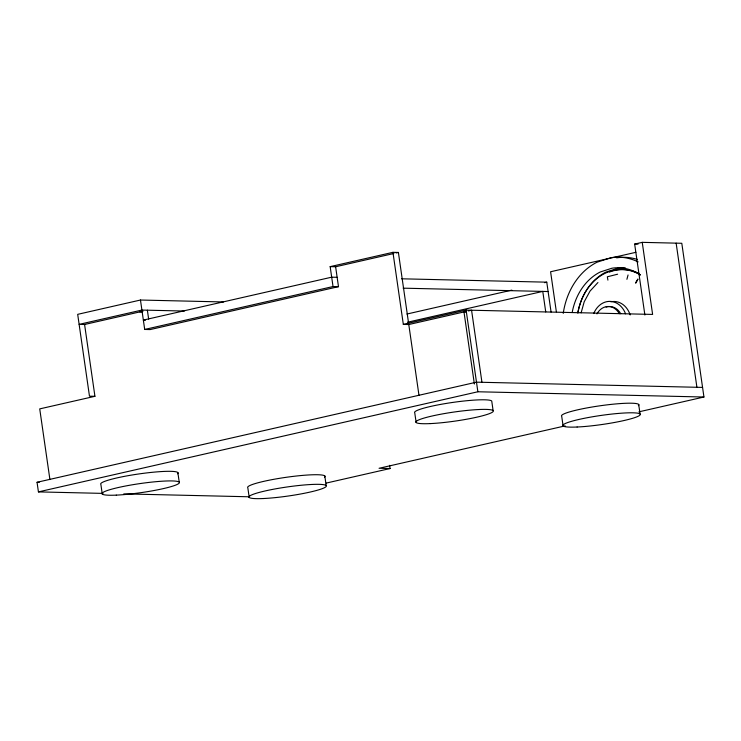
<?xml version="1.0" encoding="UTF-8"?>
<svg xmlns="http://www.w3.org/2000/svg" width="741" height="741" viewBox="0 0 741 741"><rect width="100%" height="100%" fill="white"/><g stroke="black" fill="none" stroke-linecap="round" stroke-linejoin="round"><path stroke-width="1.11" d="M626.905 279.311L628.062 274.967M581.12 312.85L584.204 301.782L590.049 291.065L597.941 282.534M635.843 283.118L637.964 279.014L635.565 282.849M617.614 274.207L607.342 276.791L607.916 280.135M223.513 301.957L140.466 300.031L77.685 314.341L89.476 396.176L94.931 396.305L84.585 324.493L79.13 324.363L141.911 310.062L184.342 311.044M330.162 266.64L335.617 266.76L338.489 286.674L333.033 286.545L330.162 266.64L392.943 252.329L398.399 252.459L408.615 323.382M335.617 266.76L393.888 253.487M396.148 252.977L398.399 252.459M84.585 324.493L143.032 311.174M140.466 300.031L144.699 329.458L333.033 286.545M338.489 286.674L150.154 329.578L144.699 329.458M644.883 315.008L634.657 244.085L642.234 242.353L681.794 243.28L703.95 397.019L638.927 411.829M635.898 252.31L550.591 271.752L556.361 311.794M406.929 314.036L511.809 290.139M544.515 282.682L546.765 282.173L551.072 312.054M407.448 322.242L542.773 291.408L545.737 311.924M392.943 252.329L403.326 324.401L466.108 310.099L652.617 314.425L642.234 242.353M403.326 324.401L408.782 324.53L466.154 311.461M468.312 310.961L471.563 310.22L481.946 382.291M94.931 396.305L39.727 408.884L49.916 479.557M103.027 493.395L38.43 491.894L37.05 482.289L476.491 382.161L702.57 387.413M38.43 491.894L477.871 391.767L703.95 397.019M565.151 425.88L379.068 468.275L390.062 468.534L389.599 465.329M326.17 483.095L390.062 468.534M634.657 244.085L638.047 244.16M337.136 277.31L331.681 277.18L143.356 320.093L145.532 320.14M401.641 278.801L546.765 282.173M403.123 288.166L548.118 291.537M466.293 312.007L463.986 311.952L474.37 384.014M139.79 311.915L142.105 311.97M37.05 482.289L39.236 482.345M123.793 493.877L249.513 496.794M676.144 243.141L696.91 387.284M638.686 404.438L640.067 414.043M563.095 425.899L561.706 416.303A39.078 4.557 -8.2 0 1 601.368 405.596A39.078 4.557 -8.2 0 1 638.381 405.679M493.117 410.625L491.737 401.029A39.078 4.557 -8.2 0 0 449.361 402.928A39.078 4.557 -8.2 0 0 414.756 412.885L416.146 422.49M466.108 310.099L477.871 391.767M408.782 324.53L418.998 395.453M324.799 475.954L326.179 485.559M249.208 497.424L247.827 487.819A39.078 4.557 -8.2 0 1 287.48 477.121A39.078 4.557 -8.2 0 1 324.493 477.204M177.849 472.545L179.229 482.15M147.366 310.192L148.645 319.102M102.258 494.015L100.878 484.41A39.078 4.557 -8.2 0 1 140.531 473.712A39.078 4.557 -8.2 0 1 177.544 473.795M577.841 312.609A56.881 46.387 -88.7 0 1 605.897 272.123L617.633 268.335A56.881 46.387 -88.7 0 1 625.358 267.927M616.623 257.84A67.468 55.019 -88.7 0 1 637.492 259.489M638.149 261.897A67.468 55.019 -88.7 0 0 610.973 257.711L597.051 262.203A67.468 55.019 -88.7 0 0 563.243 313.387M640.28 274.874A56.881 46.387 -88.7 0 0 611.983 268.205L600.247 271.993A56.881 46.387 -88.7 0 0 572.182 312.48M577.878 313.11A53.732 43.821 -88.7 0 1 640.335 274.92M593.736 313.554A21.619 17.636 -88.7 0 1 609.815 301.374A21.619 17.636 -88.7 0 1 625.571 313.823M610.834 301.809A21.619 17.636 -88.7 0 1 630.174 314.953M606.092 307.117A16.469 13.431 -88.7 0 1 620.717 313.758M596.968 313.897A16.469 13.431 -88.7 0 1 619.309 313.721M630.934 270.53A53.732 43.821 -88.7 0 1 638.909 273.41M609.371 272.086A53.732 43.821 -88.7 0 1 629.813 270.28M577.109 427.011A39.078 4.557 -8.2 0 0 639.761 415.284A39.078 4.557 -8.2 0 0 587.863 417.609A39.078 4.557 -8.2 0 0 577.109 427.011M263.231 498.536A39.078 4.557 -8.2 0 0 325.873 486.8A39.078 4.557 -8.2 0 0 273.985 489.134A39.078 4.557 -8.2 0 0 263.231 498.536M430.16 423.602A39.078 4.557 -8.2 0 0 492.811 411.876A39.078 4.557 -8.2 0 0 440.914 414.2A39.078 4.557 -8.2 0 0 430.16 423.602M116.281 495.127A39.078 4.557 -8.2 0 0 178.924 483.391A39.078 4.557 -8.2 0 0 127.035 485.726A39.078 4.557 -8.2 0 0 116.281 495.127"/></g></svg>
